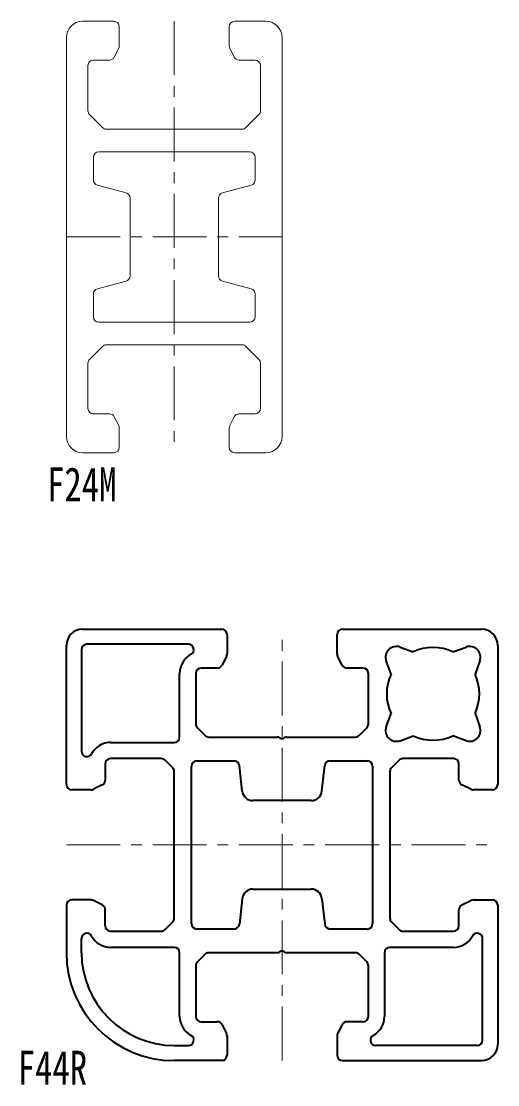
# Model space of a CAD drawing. Units: millimetres on the paper. Extents: x -597 to -234, y -379 to 68.
# Drawn here: x -418.7 to -374.5, y -30.9 to 67.7 of the extents above; entities that cross this region are included whole.
import ezdxf
from ezdxf.enums import TextEntityAlignment as Align

# ---------------------------------------------------------------- set-up
doc = ezdxf.new("R2010")
doc.units = ezdxf.units.MM
doc.linetypes.add('CHAIN1', pattern=[8, 5, -1, 1, -1])
doc.layers.add('0-0_フレーム', color=7, linetype='Continuous', lineweight=18)
doc.layers.add('0-1_その他LFｱｸｾｻﾘｰ', color=4, linetype='CHAIN1', lineweight=18)
doc.styles.add('ＭＳ ゴシック', font='')
doc.styles.get('ＭＳ ゴシック').set_extended_font_data('MS Gothic')

msp = doc.modelspace()

# ---------------------------------------------------------------- linework, layer by layer
at = {"layer": '0-0_フレーム'}
for p, q in [((-410.1, 67.689), (-413, 67.689)), ((-409.6, 65.407), (-409.6, 67.189)), ((-399.4, 67.189), (-399.4, 65.407)), ((-396, 67.689), (-398.9, 67.689)), ((-414.5, 66.189), (-414.5, 29.189)), ((-394.5, 29.189), (-394.5, 66.189)), ((-410.062, 64.366), (-409.653, 65.184)), ((-399.347, 65.184), (-398.938, 64.366)), ((-412.5, 59.396), (-412.5, 63.589)), ((-412, 64.089), (-410.509, 64.089)), ((-398.491, 64.089), (-397, 64.089)), ((-396.5, 63.589), (-396.5, 59.396)), ((-411.146, 57.836), (-412.354, 59.043)), ((-396.646, 59.043), (-397.854, 57.836)), ((-398.207, 57.689), (-410.793, 57.689)), ((-397.5, 55.589), (-411.5, 55.589)), ((-412, 55.089), (-412, 52.984)), ((-397, 52.984), (-397, 55.089)), ((-411.629, 52.501), (-408.971, 51.789)), ((-400.029, 51.789), (-397.371, 52.501)), ((-408.6, 51.306), (-408.6, 44.073)), ((-400.4, 44.073), (-400.4, 51.306)), ((-408.971, 43.59), (-411.629, 42.878)), ((-397.371, 42.878), (-400.029, 43.59)), ((-412, 42.395), (-412, 40.289)), ((-397, 40.289), (-397, 42.395)), ((-411.5, 39.789), (-397.5, 39.789)), ((-412.354, 36.336), (-411.146, 37.543)), ((-410.793, 37.689), (-398.207, 37.689)), ((-397.854, 37.543), (-396.646, 36.336)), ((-412.5, 31.789), (-412.5, 35.982)), ((-396.5, 35.982), (-396.5, 31.789)), ((-410.509, 31.289), (-412, 31.289)), ((-409.653, 30.195), (-410.062, 31.013)), ((-398.938, 31.013), (-399.347, 30.195)), ((-397, 31.289), (-398.491, 31.289)), ((-409.6, 28.189), (-409.6, 29.971)), ((-399.4, 29.971), (-399.4, 28.189)), ((-413, 27.689), (-410.1, 27.689)), ((-398.9, 27.689), (-396, 27.689))]:
    msp.add_line(p, q, dxfattribs=at)
at = {"layer": '0-0_フレーム', "lineweight": 40}
for p, q in [((-413, 11.324), (-400.1, 11.324)), ((-388.9, 11.324), (-376, 11.324)), ((-403.187, 9.924), (-412.6, 9.924)), ((-399.6, 10.824), (-399.6, 9.043)), ((-389.4, 9.043), (-389.4, 10.824)), ((-414.5, -3.076), (-414.5, 9.824)), ((-413.1, 9.424), (-413.1, 0.012)), ((-383.558, 9.664), (-382.328, 9.217)), ((-378.672, 9.217), (-377.442, 9.664)), ((-374.5, 9.824), (-374.5, -3.076)), ((-399.653, 8.819), (-400.062, 8.001)), ((-388.938, 8.001), (-389.347, 8.819)), ((-384.392, 7.153), (-384.84, 8.382)), ((-376.16, 8.382), (-376.608, 7.153)), ((-404, 1.324), (-404, 7.224)), ((-402.5, 7.224), (-402.5, 2.532)), ((-400.509, 7.724), (-402, 7.724)), ((-387, 7.724), (-388.491, 7.724)), ((-386.5, 2.532), (-386.5, 7.224)), ((-384.84, 2.266), (-384.392, 3.496)), ((-376.608, 3.496), (-376.16, 2.266)), ((-402.354, 2.178), (-401.646, 1.471)), ((-387.354, 1.471), (-386.646, 2.178)), ((-401.293, 1.324), (-394.919, 1.324)), ((-394.771, 1.284), (-394.649, 1.214)), ((-394.352, 1.214), (-394.229, 1.284)), ((-394.081, 1.324), (-387.707, 1.324)), ((-383.558, 0.985), (-382.328, 1.432)), ((-377.442, 0.985), (-378.672, 1.432)), ((-410.4, 0.824), (-404.5, 0.824)), ((-405.707, -0.676), (-410.4, -0.676)), ((-404.646, -1.529), (-405.354, -0.822)), ((-402.4, -0.876), (-398.956, -0.876)), ((-390.044, -0.876), (-386.6, -0.876)), ((-383.646, -0.822), (-384.354, -1.529)), ((-378.6, -0.676), (-383.293, -0.676)), ((-410.9, -1.176), (-410.9, -2.667)), ((-404.5, -15.468), (-404.5, -1.883)), ((-402.9, -15.976), (-402.9, -1.376)), ((-398.194, -3.687), (-398.458, -1.329)), ((-390.806, -3.687), (-390.542, -1.329)), ((-386.1, -1.376), (-386.1, -15.976)), ((-384.5, -1.883), (-384.5, -15.468)), ((-378.1, -2.667), (-378.1, -1.176)), ((-412.218, -3.576), (-414, -3.576)), ((-411.176, -3.114), (-411.994, -3.523)), ((-377.006, -3.523), (-377.824, -3.114)), ((-375, -3.576), (-376.782, -3.576)), ((-391.8, -4.576), (-397.2, -4.576)), ((-397.2, -12.776), (-391.8, -12.776)), ((-412.218, -13.776), (-414, -13.776)), ((-398.194, -13.664), (-398.458, -16.022)), ((-390.806, -13.664), (-390.542, -16.022)), ((-376.782, -13.776), (-375, -13.776)), ((-414.5, -14.276), (-414.5, -18.676)), ((-411.176, -14.237), (-411.994, -13.828)), ((-410.9, -16.176), (-410.9, -14.685)), ((-378.1, -16.176), (-378.1, -14.685)), ((-377.824, -14.237), (-377.006, -13.828)), ((-374.5, -14.276), (-374.5, -27.176)), ((-410.4, -16.676), (-405.707, -16.676)), ((-405.354, -16.529), (-404.646, -15.822)), ((-398.956, -16.476), (-402.4, -16.476)), ((-386.6, -16.476), (-390.044, -16.476)), ((-384.354, -15.822), (-383.646, -16.529)), ((-383.293, -16.676), (-378.6, -16.676)), ((-413.1, -18.676), (-413.1, -17.363)), ((-375.9, -26.776), (-375.9, -17.363)), ((-404.5, -18.176), (-410.4, -18.176)), ((-404, -24.576), (-404, -18.676)), ((-394.919, -18.676), (-401.293, -18.676)), ((-394.649, -18.565), (-394.771, -18.635)), ((-394.229, -18.635), (-394.352, -18.565)), ((-387.707, -18.676), (-394.081, -18.676)), ((-385, -18.676), (-385, -24.576)), ((-378.6, -18.176), (-384.5, -18.176)), ((-401.646, -18.822), (-402.354, -19.529)), ((-386.646, -19.529), (-387.354, -18.822)), ((-402.5, -19.883), (-402.5, -24.576)), ((-386.5, -24.576), (-386.5, -19.883)), ((-402, -25.076), (-400.509, -25.076)), ((-400.062, -25.352), (-399.653, -26.17)), ((-388.938, -25.352), (-389.347, -26.17)), ((-387, -25.076), (-388.491, -25.076)), ((-399.6, -26.394), (-399.6, -28.176)), ((-389.4, -26.394), (-389.4, -28.176)), ((-404.5, -27.276), (-403.187, -27.276)), ((-376.4, -27.276), (-385.813, -27.276)), ((-400.1, -28.676), (-404.5, -28.676)), ((-388.9, -28.676), (-376, -28.676))]:
    msp.add_line(p, q, dxfattribs=at)
at = {"layer": '0-0_フレーム'}
for centre, radius, start, end in [((-413, 66.189), 1.5, 90, 180), ((-410.1, 67.189), 0.5, 0, 90), ((-398.9, 67.189), 0.5, 90, 180), ((-396, 66.189), 1.5, 0, 90), ((-410.1, 65.407), 0.5, 333.43495, 360), ((-398.9, 65.407), 0.5, 180, 206.56505), ((-410.509, 64.589), 0.5, 270, 333.43495), ((-398.491, 64.589), 0.5, 206.56505, 270), ((-412, 63.589), 0.5, 90, 180), ((-397, 63.589), 0.5, 0, 90), ((-412, 59.396), 0.5, 180, 225), ((-397, 59.396), 0.5, 315, 0), ((-410.793, 58.189), 0.5, 225, 270), ((-398.207, 58.189), 0.5, 270, 315), ((-411.5, 55.089), 0.5, 90, 180), ((-397.5, 55.089), 0.5, 0, 90), ((-411.5, 52.984), 0.5, 180, 255), ((-397.5, 52.984), 0.5, 285, 360), ((-409.1, 51.306), 0.5, 0, 75), ((-399.9, 51.306), 0.5, 105, 180), ((-409.1, 44.073), 0.5, 285, 0), ((-399.9, 44.073), 0.5, 180, 255), ((-411.5, 42.395), 0.5, 105, 180), ((-397.5, 42.395), 0.5, 0, 75), ((-411.5, 40.289), 0.5, 180, 270), ((-397.5, 40.289), 0.5, 270, 0), ((-410.793, 37.189), 0.5, 90, 135), ((-398.207, 37.189), 0.5, 45, 90), ((-412, 35.982), 0.5, 135, 180), ((-397, 35.982), 0.5, 0, 45), ((-412, 31.789), 0.5, 180, 270), ((-397, 31.789), 0.5, 270, 0), ((-410.509, 30.789), 0.5, 26.56505, 90), ((-398.491, 30.789), 0.5, 90, 153.43495), ((-410.1, 29.971), 0.5, 0, 26.56505), ((-398.9, 29.971), 0.5, 153.43495, 180), ((-413, 29.189), 1.5, 180, 270), ((-396, 29.189), 1.5, 270, 0), ((-410.1, 28.189), 0.5, 270, 0), ((-398.9, 28.189), 0.5, 180, 270)]:
    msp.add_arc(centre, radius, start, end, dxfattribs=at)
at = {"layer": '0-0_フレーム', "lineweight": 40}
for centre, radius, start, end in [((-413, 9.824), 1.5, 90, 180), ((-400.1, 10.824), 0.5, 0, 90), ((-388.9, 10.824), 0.5, 90, 180), ((-376, 9.824), 1.5, 0, 90), ((-412.6, 9.424), 0.5, 90, 180), ((-403.187, 9.424), 0.5, 298.35764, 90), ((-402, 7.224), 2, 118.35764, 180), ((-400.1, 9.043), 0.5, 333.43495, 0), ((-388.9, 9.043), 0.5, 180, 206.56505), ((-383.9, 8.724), 1, 69.99988, 200.00012), ((-380.5, 5.324), 4.3, 64.84064, 115.15936), ((-377.1, 8.724), 1, 340, 110.00012), ((-400.509, 8.224), 0.5, 270, 333.43495), ((-388.491, 8.224), 0.5, 206.56505, 270), ((-402, 7.224), 0.5, 90, 180), ((-387, 7.224), 0.5, 0, 90), ((-380.5, 5.324), 4.3, 154.84064, 205.15936), ((-380.5, 5.324), 4.3, 334.84064, 25.15936), ((-402, 2.532), 0.5, 180, 225), ((-387, 2.532), 0.5, 315, 360), ((-383.9, 1.924), 1, 159.99988, 290.00012), ((-377.1, 1.924), 1, 249.99988, 20.00012), ((-404.5, 1.324), 0.5, 270, 0), ((-401.293, 1.824), 0.5, 225, 270), ((-394.921, 1.024), 0.3, 59.99997, 89.66341), ((-394.5, 1.474), 0.3, 240.20558, 300), ((-394.079, 1.024), 0.3, 90.33659, 119.99998), ((-387.707, 1.824), 0.5, 270, 315), ((-380.5, 5.324), 4.3, 244.84064, 295.15936), ((-412.6, 0.012), 0.5, 180, 331.64236), ((-410.4, -1.176), 2, 90, 151.64236), ((-410.4, -1.176), 0.5, 90, 180), ((-405.707, -1.176), 0.5, 45, 90), ((-402.4, -1.376), 0.5, 90, 180), ((-398.956, -1.376), 0.5, 5.31455, 90), ((-390.044, -1.376), 0.5, 90, 174.68545), ((-386.6, -1.376), 0.5, 0, 90), ((-383.293, -1.176), 0.5, 90, 135), ((-378.6, -1.176), 0.5, 0, 90), ((-405, -1.883), 0.5, 0, 45), ((-384, -1.883), 0.5, 135, 180), ((-411.4, -2.667), 0.5, 296.56505, 0), ((-377.6, -2.667), 0.5, 180, 243.43495), ((-414, -3.076), 0.5, 180, 270), ((-412.218, -3.076), 0.5, 270, 296.56505), ((-397.2, -3.576), 1, 186.37861, 270), ((-391.8, -3.576), 1, 270, 353.62139), ((-376.782, -3.076), 0.5, 243.43495, 270), ((-375, -3.076), 0.5, 270, 0), ((-397.2, -13.776), 1, 90, 173.62139), ((-391.8, -13.776), 1, 6.37861, 90), ((-414, -14.276), 0.5, 90, 180), ((-412.218, -14.276), 0.5, 63.43495, 90), ((-376.782, -14.276), 0.5, 90, 116.56505), ((-375, -14.276), 0.5, 0, 90), ((-411.4, -14.685), 0.5, 0, 63.43495), ((-377.6, -14.685), 0.5, 116.56505, 180), ((-405, -15.468), 0.5, 315, 0), ((-384, -15.468), 0.5, 180, 225), ((-410.4, -16.176), 0.5, 180, 270), ((-405.707, -16.176), 0.5, 270, 315), ((-402.4, -15.976), 0.5, 180, 270), ((-398.956, -15.976), 0.5, 270, 354.68545), ((-390.044, -15.976), 0.5, 185.31455, 270), ((-386.6, -15.976), 0.5, 270, 0), ((-383.293, -16.176), 0.5, 225, 270), ((-378.6, -16.176), 0.5, 270, 0), ((-412.6, -17.363), 0.5, 28.35764, 180), ((-410.4, -16.176), 2, 208.35764, 270), ((-378.6, -16.176), 2, 270, 331.64236), ((-376.4, -17.363), 0.5, 0, 151.64236), ((-404.5, -18.676), 10, 180, 270), ((-404.5, -18.676), 8.6, 180, 270), ((-404.5, -18.676), 0.5, 0, 90), ((-401.293, -19.176), 0.5, 90, 135), ((-394.921, -18.376), 0.3, 270.33659, 300.00003), ((-394.5, -18.826), 0.3, 60, 119.79442), ((-394.079, -18.376), 0.3, 240.00002, 269.66341), ((-387.707, -19.176), 0.5, 45, 90), ((-384.5, -18.676), 0.5, 90, 180), ((-402, -19.883), 0.5, 135, 180), ((-387, -19.883), 0.5, 0, 45), ((-402, -24.576), 2, 180, 241.64236), ((-402, -24.576), 0.5, 180, 270), ((-387, -24.576), 0.5, 270, 0), ((-387, -24.576), 2, 298.35764, 0), ((-400.509, -25.576), 0.5, 26.56505, 90), ((-388.491, -25.576), 0.5, 90, 153.43495), ((-403.187, -26.776), 0.5, 270, 61.64236), ((-400.1, -26.394), 0.5, 0, 26.56505), ((-388.9, -26.394), 0.5, 153.43495, 180), ((-385.813, -26.776), 0.5, 118.35764, 270), ((-376.4, -26.776), 0.5, 270, 0), ((-376, -27.176), 1.5, 270, 0), ((-400.1, -28.176), 0.5, 270, 0), ((-388.9, -28.176), 0.5, 180, 270)]:
    msp.add_arc(centre, radius, start, end, dxfattribs=at)
at = {"layer": '0-1_その他LFｱｸｾｻﾘｰ'}
for p, q in [((-404.5, 67.689), (-404.5, 27.689)), ((-414.5, 47.689), (-394.5, 47.689)), ((-394.5, -28.676), (-394.5, 11.324)), ((-414.5, -8.676), (-374.5, -8.676))]:
    msp.add_line(p, q, dxfattribs=at)

# ---------------------------------------------------------------- texts
at = {"layer": '0-0_フレーム', "style": 'ＭＳ ゴシック', "width": 0.75}
for s, p in [('F24M', (-416.296, 22.233)), ('F44R', (-419.012, -31.86))]:
    msp.add_text(s, height=3.152, dxfattribs=at).set_placement(p, align=Align.BOTTOM_LEFT)

doc.saveas('drawing.dxf')
